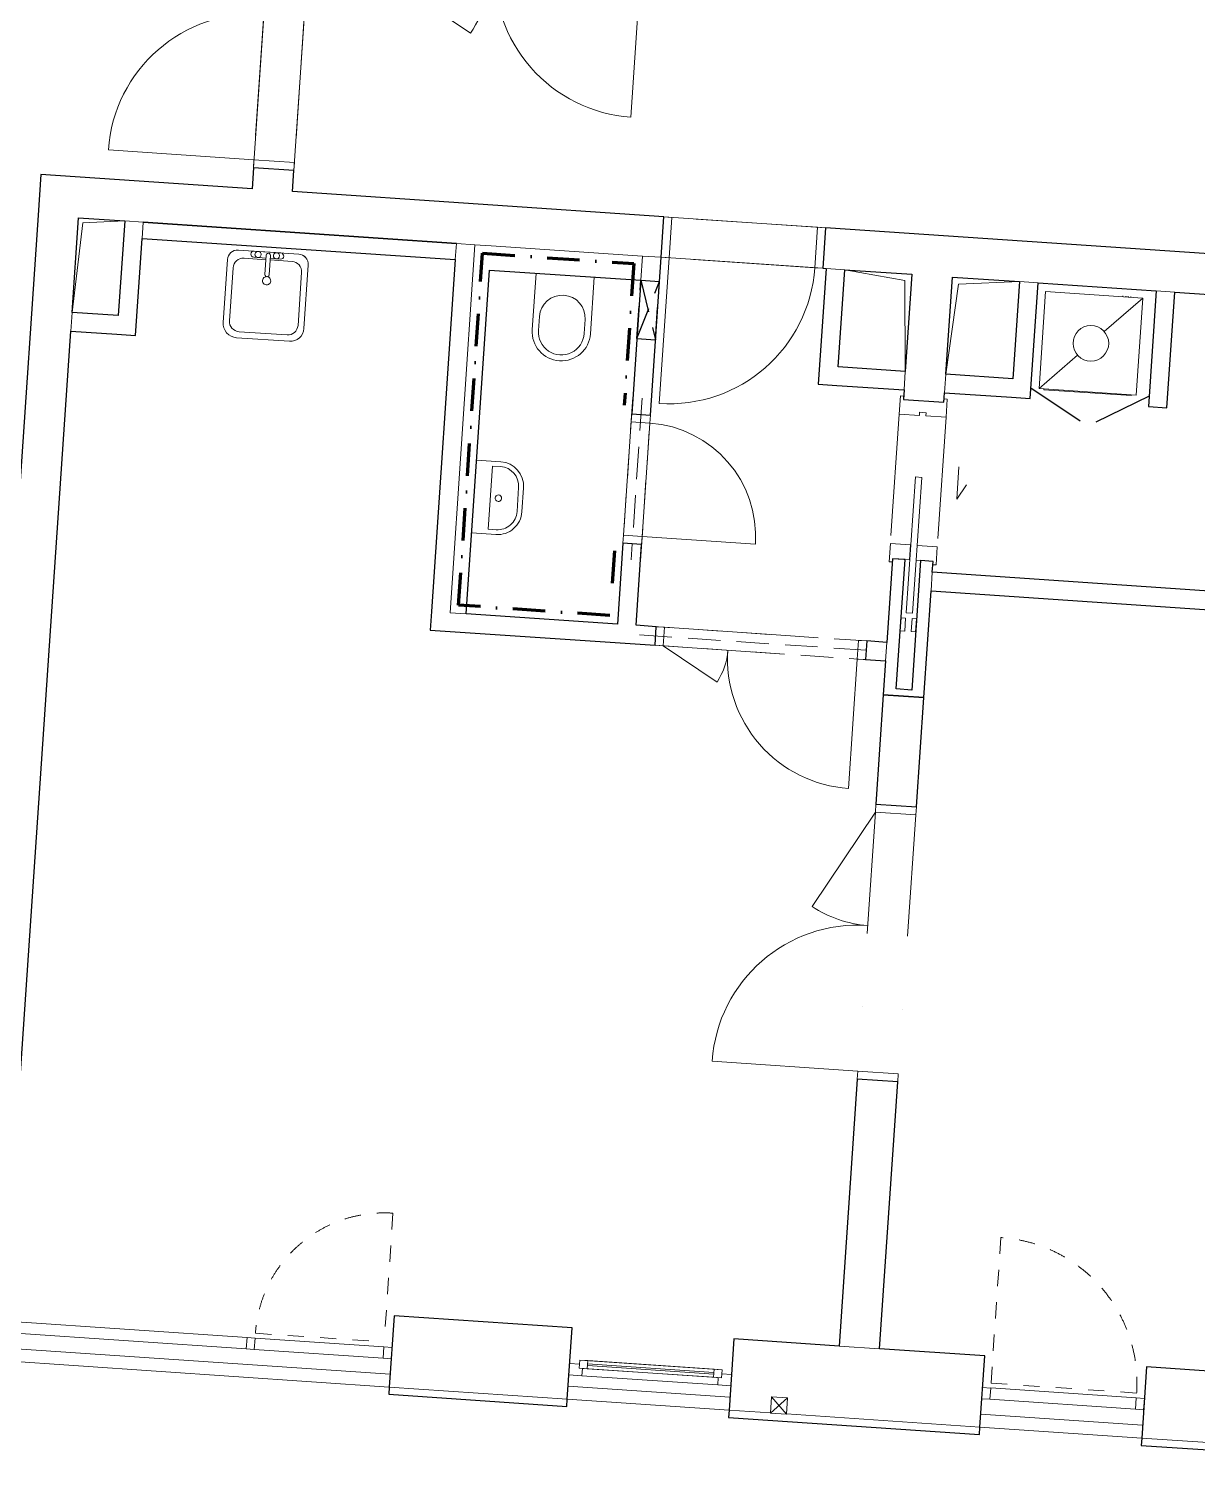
# Model space of a CAD drawing. Header units: millimetres. Extents: x -9129 to 220959, y -4760 to 72638.
# Drawn here: x 182471 to 189678, y 42787 to 51600 of the extents above; entities that cross this region are included whole.
import ezdxf

# ---------------------------------------------------------------- set-up
doc = ezdxf.new("R2010")
doc.units = ezdxf.units.MM
for name, pattern in [('HA_Dash_2mm-S1mm', [200, 100, -100]), ('HA_Dash_3mm-S1mm', [300, 200, -100]), ('HA_DashDot_2_2mm-S0_6mm', [1650, 750, -450, 0, -450]), ('HA_DashDot_4mm-S1mm', [400, 200, -100, 0, -100])]:
    doc.linetypes.add(name, pattern=pattern)
for name, color, linetype, lineweight in [('A-DETL-____-OTLN', 9, 'Continuous', 25), ('A-DETL-GENF-OTLN', 9, 'Continuous', 9), ('A-DOOR-____-MCUT', 9, 'HA_DashDot_2_2mm-S0_6mm', 9), ('A-DOOR-____-OTLN', 9, 'Continuous', 9), ('A-DOOR-FRAM-MCUT', 9, 'Continuous', 9), ('A-FLOR-____-OTLN', 9, 'Continuous', 9), ('A-GENM-____-HDLN', 9, 'HA_Dash_3mm-S1mm', 9), ('A-GENM-____-MCUT', 9, 'HA_Dash_3mm-S1mm', 25), ('A-GENM-____-OTLN', 9, 'Continuous', 9), ('A-GLAZ-____-MCUT', 9, 'Continuous', 5), ('A-GLAZ-____-OTLN', 9, 'Continuous', 5), ('A-GLAZ-CURT-MCUT', 9, 'Continuous', 5), ('A-GLAZ-CURT-OTLN', 9, 'Continuous', 5), ('A-GLAZ-CWMG-MCUT', 9, 'Continuous', 5), ('A-GLAZ-CWMG-OTLN', 9, 'Continuous', 5), ('A-WALL-____-MCUT', 9, 'Continuous', 25), ('E-ELEC-FIXT-OTLN', 9, 'Continuous', 9), ('I-WALL-____-MCUT', 9, 'Continuous', 25), ('M-HVAC-DUCT-OTLN', 9, 'Continuous', 9), ('P-SANR-FIXT-OTLN', 9, 'Continuous', 9)]:
    doc.layers.add(name, color=color, linetype=linetype, lineweight=lineweight)

# ---------------------------------------------------------------- blocks, each defined once
blk = doc.blocks.new('HA_DR_Single_Swing_Solid - In_BJ_900x2100_Vstupni-2124274-schema POHLEDU D_140_6400')
at = {"layer": 'A-DOOR-____-MCUT'}
for p, q in [((-450, 125), (450, 125)), ((-450, -125), (450, -125))]:
    blk.add_line(p, q, dxfattribs=at)
at = {"layer": 'A-DOOR-____-OTLN'}
for p, q in [((-500, 125), (500, 125)), ((-500, -125), (500, -125))]:
    blk.add_line(p, q, dxfattribs=at)
at = {"layer": 'A-DOOR-____-OTLN', "lineweight": 5}
blk.add_line((450, -1025), (450, -125), dxfattribs=at)
blk.add_arc((450, -125), 900, 180, 270, dxfattribs=at)
at = {"layer": 'A-DOOR-FRAM-MCUT'}
for p, q in [((-450, 125), (-500, 125)), ((-500, 125), (-500, -125)), ((-450, -125), (-450, 125)), ((500, 125), (450, 125)), ((450, 125), (450, -125)), ((500, -125), (500, 125)), ((-500, -125), (-450, -125)), ((450, -125), (500, -125))]:
    blk.add_line(p, q, dxfattribs=at)
blk = doc.blocks.new('HA_DR_Single_Swing_Solid - In_BJ_900x2100_Vstupni-2124272-schema POHLEDU D_140_6400')
at = {"layer": 'A-DOOR-____-MCUT'}
for p, q in [((-450, 125), (450, 125)), ((-450, -125), (450, -125))]:
    blk.add_line(p, q, dxfattribs=at)
at = {"layer": 'A-DOOR-____-OTLN', "lineweight": 5}
blk.add_line((450, 1025), (450, 125), dxfattribs=at)
at = {"layer": 'A-DOOR-____-OTLN'}
for p, q in [((-500, 125), (500, 125)), ((-500, -125), (500, -125))]:
    blk.add_line(p, q, dxfattribs=at)
at = {"layer": 'A-DOOR-____-OTLN', "lineweight": 5}
blk.add_arc((450, 125), 900, 90, 180, dxfattribs=at)
at = {"layer": 'A-DOOR-FRAM-MCUT'}
for p, q in [((-500, -125), (-500, 125)), ((-500, 125), (-450, 125)), ((-450, 125), (-450, -125)), ((450, 125), (500, 125)), ((450, -125), (450, 125)), ((500, 125), (500, -125)), ((-450, -125), (-500, -125)), ((500, -125), (450, -125))]:
    blk.add_line(p, q, dxfattribs=at)
blk = doc.blocks.new('HA_DR_Double_Swing_Solid - In_BJ_1200x2100_800-1670800-schema POHLEDU D_140_6400')
at = {"layer": 'A-DOOR-____-MCUT'}
for p, q in [((-600, 57.5), (600, 57.5)), ((-600, -57.5), (600, -57.5))]:
    blk.add_line(p, q, dxfattribs=at)
at = {"layer": 'A-DOOR-____-OTLN', "lineweight": 5}
for p, q in [((-253.6, -257.5), (-600, -57.5)), ((600, -857.5), (600, -57.5))]:
    blk.add_line(p, q, dxfattribs=at)
for centre, radius, start, end in [((-600, -57.5), 400, 330, 0), ((600, -57.5), 800, 180, 270)]:
    blk.add_arc(centre, radius, start, end, dxfattribs=at)
at = {"layer": 'A-DOOR-FRAM-MCUT'}
for p, q in [((-600, 57.5), (-650, 57.5)), ((-650, 57.5), (-650, -57.5)), ((-600, -57.5), (-600, 57.5)), ((650, 57.5), (600, 57.5)), ((600, 57.5), (600, -57.5)), ((650, -57.5), (650, 57.5)), ((-650, -57.5), (-600, -57.5)), ((600, -57.5), (650, -57.5))]:
    blk.add_line(p, q, dxfattribs=at)
blk = doc.blocks.new('HA_DR_Single_Swing_Solid - In_BJ_700x2100-2124340-schema POHLEDU D_140_6400')
at = {"layer": 'A-DOOR-____-MCUT'}
for p, q in [((-350, 57.5), (350, 57.5)), ((-350, -57.5), (350, -57.5))]:
    blk.add_line(p, q, dxfattribs=at)
at = {"layer": 'A-DOOR-____-OTLN', "lineweight": 5}
blk.add_line((350, 757.5), (350, 57.5), dxfattribs=at)
blk.add_arc((350, 57.5), 700, 90, 180, dxfattribs=at)
at = {"layer": 'A-DOOR-FRAM-MCUT'}
for p, q in [((-400, -57.5), (-400, 57.5)), ((-400, 57.5), (-350, 57.5)), ((-350, 57.5), (-350, -57.5)), ((350, 57.5), (400, 57.5)), ((350, -57.5), (350, 57.5)), ((400, 57.5), (400, -57.5)), ((-350, -57.5), (-400, -57.5)), ((400, -57.5), (350, -57.5))]:
    blk.add_line(p, q, dxfattribs=at)
blk = doc.blocks.new('HA_WD_SinglePanel - 1000x2400-1670805-schema POHLEDU D_140_6400')
at = {"layer": 'A-GLAZ-____-MCUT'}
for p, q in [((-420, 70), (-500, 70)), ((-500, 0), (-440, 0)), ((-440, -25), (-440, 25)), ((-440, 25), (-390, 25)), ((-420, 25), (-420, 70)), ((-390, 25), (-390, -25)), ((390, 5), (-390, 5)), ((390, -25), (390, 25)), ((390, 25), (440, 25)), ((500, 70), (420, 70)), ((420, 70), (420, 25)), ((440, 25), (440, -25)), ((440, 0), (500, 0)), ((-390, -25), (-440, -25)), ((390, -5), (-390, -5)), ((440, -25), (390, -25))]:
    blk.add_line(p, q, dxfattribs=at)
at = {"layer": 'A-GLAZ-____-OTLN'}
for p, q in [((440, 25), (-440, 25)), ((-440, -25), (-440, 25)), ((420, 70), (-420, 70)), ((390, 25), (-390, 25)), ((440, 25), (440, -25)), ((-440, -25), (440, -25)), ((390, -25), (-390, -25))]:
    blk.add_line(p, q, dxfattribs=at)
blk = doc.blocks.new('HA_GM_Shaft_Rectangle - Default-2138933-schema POHLEDU D_140_6400')
at = {"layer": 'A-DETL-GENF-OTLN'}
for p, q in [((28.5, -28.5), (285, 0)), ((0, -585), (28.5, -28.5))]:
    blk.add_line(p, q, dxfattribs=at)
at = {"layer": 'A-GENM-____-OTLN'}
for p, q in [((0, -585), (0, 0)), ((0, 0), (285, 0)), ((285, 0), (285, -585)), ((285, -585), (0, -585))]:
    blk.add_line(p, q, dxfattribs=at)
blk = doc.blocks.new('HA_GM_Shaft_Rectangle - Default-2138652-schema POHLEDU D_140_6400')
at = {"layer": 'A-DETL-GENF-OTLN'}
for p, q in [((41.5, -41.5), (415, 0)), ((0, -600), (41.5, -41.5))]:
    blk.add_line(p, q, dxfattribs=at)
at = {"layer": 'A-GENM-____-OTLN'}
for p, q in [((0, -600), (0, 0)), ((0, 0), (415, 0)), ((415, 0), (415, -600)), ((415, -600), (0, -600))]:
    blk.add_line(p, q, dxfattribs=at)
blk = doc.blocks.new('HA_GM_Shaft_Rectangle - Default-2138654-schema POHLEDU D_140_6400')
at = {"layer": 'A-DETL-GENF-OTLN'}
for p, q in [((0, 600), (41.5, 41.5)), ((41.5, 41.5), (415, 0))]:
    blk.add_line(p, q, dxfattribs=at)
at = {"layer": 'A-GENM-____-OTLN'}
for p, q in [((0, 600), (0, 0)), ((415, 600), (0, 600)), ((415, 0), (415, 600)), ((0, 0), (415, 0))]:
    blk.add_line(p, q, dxfattribs=at)
blk = doc.blocks.new('R_bathroom_washing_machine - 600x600x900-1448762-schema POHLEDU D_140_6400')
at = {"layer": 'E-ELEC-FIXT-OTLN'}
for p, q in [((677.5, 596.6), (77.5, 596.6)), ((77.5, 596.6), (77.5, -3.4)), ((455.3, 374.4), (677.5, 596.6)), ((554.7, 601.6), (554.7, 596.6)), ((572.2, 601.6), (572.2, 596.6)), ((579.7, 601.6), (579.7, 601.6)), ((579.7, 601.6), (579.7, 601.6)), ((579.7, 601.6), (579.7, 601.6)), ((579.7, 601.6), (579.7, 601.6)), ((587.2, 596.6), (587.2, 601.6)), ((604.7, 596.6), (604.7, 601.6)), ((677.5, -3.4), (677.5, 596.6)), ((77.5, -3.4), (299.7, 218.9)), ((77.5, -3.4), (677.5, -3.4)), ((107.5, -3.4), (107.5, -8.4)), ((647.5, -8.4), (107.5, -8.4)), ((647.5, -8.4), (647.5, -3.4))]:
    blk.add_line(p, q, dxfattribs=at)
blk.add_circle((377.5, 296.6), 110, dxfattribs=at)
blk = doc.blocks.new('ABMV_WashBasin_Generic - 450x300-1494710-schema POHLEDU D_140_6400')
at = {"layer": 'P-SANR-FIXT-OTLN'}
for p, q in [((200, 350), (50, 350)), ((50, 320), (200, 320)), ((-100, 200), (-100, 50)), ((-70, 150), (-70, 200)), ((320, 200), (320, 150)), ((350, 50), (350, 200)), ((320, 150), (-70, 150))]:
    blk.add_line(p, q, dxfattribs=at)
for centre, radius, start, end in [((50, 200), 150, 90, 180), ((50, 200), 120, 90, 180), ((200, 200), 150, 360, 90), ((200, 200), 120, 360, 90), ((125, 200), 20, 90, 270), ((125, 200), 20, 270, 90)]:
    blk.add_arc(centre, radius, start, end, dxfattribs=at)
blk = doc.blocks.new('ABMV_Toilet_WallHung - Default-1991236-schema POHLEDU D_140_6400')
at = {"layer": 'P-SANR-FIXT-OTLN'}
for p, q in [((-55, 75), (-55, 424.6)), ((-16.3, 426.2), (-16.3, 340.3)), ((266.3, 340.3), (266.3, 426.2)), ((305, 75), (305, 424.6))]:
    blk.add_line(p, q, dxfattribs=at)
for centre, radius, start, end in [((125, 424.6), 180, 0, 180), ((125, 426.2), 141.3, 360, 180), ((125, 340.3), 141.3, 180, 360)]:
    blk.add_arc(centre, radius, start, end, dxfattribs=at)
blk = doc.blocks.new('Skříňka se dřezem_ pravoúhlá - 500 x 440mm-1452876-schema POHLEDU D_140_6400')
at = {"layer": 'P-SANR-FIXT-OTLN'}
for p, q in [((202.2, 180.1), (-170.8, 180.1)), ((202.2, 180.1), (-170.8, 180.1)), ((91.9, 180.1), (-73.2, 180.1)), ((-234.3, 116.6), (-234.3, -271)), ((-234.3, 116.6), (-234.3, -271)), ((3, 132.5), (-132.7, 132.5)), ((-73.2, 142), (3, 142)), ((3, 160.7), (3, 40.4)), ((28.4, 160.7), (28.4, 40.4)), ((28.4, 142), (91.9, 142)), ((164.1, 132.5), (28.4, 132.5)), ((265.7, -275.5), (265.7, 116.6)), ((265.7, -275.5), (265.7, 116.6)), ((-196.2, 69), (-196.2, -258.3)), ((227.6, -258.3), (227.6, 69)), ((-132.7, -321.8), (164.1, -321.8)), ((-145.4, -359.9), (181.3, -359.9)), ((-145.4, -359.9), (181.3, -359.9))]:
    blk.add_line(p, q, dxfattribs=at)
for centre, radius, start, end in [((-170.8, 116.6), 63.5, 90, 180), ((-170.8, 116.6), 63.5, 90, 180), ((-73.2, 161.1), 19, 90, 270), ((-47.8, 161.1), 19, 360, 180), ((66.5, 161.1), 19, 360, 180), ((91.9, 161.1), 19, 270, 90), ((202.2, 116.6), 63.5, 0, 90), ((202.2, 116.6), 63.5, 360, 90), ((-132.7, 69), 63.5, 90, 180), ((-47.8, 161.1), 19, 180, 0), ((15.7, 160.7), 12.7, 360, 180), ((66.5, 161.1), 19, 180, 360), ((164.1, 69), 63.5, 0, 90), ((15.7, 3.2), 25.4, 360, 180), ((15.7, 3.2), 25.4, 180, 0), ((15.7, 40.4), 12.7, 180, 0), ((-132.7, -258.3), 63.5, 180, 270), ((164.1, -258.3), 63.5, 270, 0), ((-145.4, -271), 88.9, 180, 270), ((-145.4, -271), 88.9, 180, 270), ((181.3, -275.5), 84.4, 270, 0), ((181.3, -275.5), 84.4, 270, 0)]:
    blk.add_arc(centre, radius, start, end, dxfattribs=at)
blk = doc.blocks.new('HA_DR_Double_Swing_Solid - In_BJ_1600x2100_900-1670809-schema POHLEDU D_140_6400')
at = {"layer": 'A-DOOR-____-MCUT'}
for p, q in [((-800, 125), (800, 125)), ((-800, -125), (800, -125))]:
    blk.add_line(p, q, dxfattribs=at)
at = {"layer": 'A-DOOR-____-OTLN', "lineweight": 5}
for p, q in [((-193.8, -475), (-800, -125)), ((800, -1025), (800, -125))]:
    blk.add_line(p, q, dxfattribs=at)
for centre, radius, start, end in [((-800, -125), 700, 330, 360), ((800, -125), 900, 180, 270)]:
    blk.add_arc(centre, radius, start, end, dxfattribs=at)
at = {"layer": 'A-DOOR-FRAM-MCUT'}
for p, q in [((-800, 125), (-850, 125)), ((-850, 125), (-850, -125)), ((-800, -125), (-800, 125)), ((850, 125), (800, 125)), ((800, 125), (800, -125)), ((850, -125), (850, 125)), ((-850, -125), (-800, -125)), ((800, -125), (850, -125))]:
    blk.add_line(p, q, dxfattribs=at)
blk = doc.blocks.new('Obdélníková příčel - 50x70mm EXT-1516296-schema POHLEDU D_140_6400')
at = {"layer": 'A-GLAZ-CWMG-MCUT'}
for p, q in [((-50, 0), (0, 0)), ((-50, -70), (-50, 0)), ((0, 0), (0, -70)), ((0, -70), (-50, -70))]:
    blk.add_line(p, q, dxfattribs=at)
blk = doc.blocks.new('ABMV_CW_Single_Swing_Generic - Ex_Glass_SKLOPNE-1553233-schema POHLEDU D_140_6400')
at = {"layer": 'A-DOOR-____-OTLN', "linetype": 'HA_Dash_2mm-S1mm', "lineweight": 5}
for p in [(-450, -30), (450, -930)]:
    blk.add_line(p, (450, -30), dxfattribs=at)
blk.add_arc((450, -30), 900, 180, 270, dxfattribs=at)
blk = doc.blocks.new('Obdélníková příčel - 50x70mm EXT-1516068-schema POHLEDU D_140_6400')
at = {"layer": 'A-GLAZ-CWMG-OTLN'}
for p, q in [((-2945.9, 44158.6), (-2048, 44097.6)), ((-2950.6, 44088.7), (-2052.7, 44027.8))]:
    blk.add_line(p, q, dxfattribs=at)
blk = doc.blocks.new('Obdélníková příčel - 50x70mm EXT-1516295-schema POHLEDU D_140_6400')
at = {"layer": 'A-GLAZ-CWMG-MCUT'}
for p, q in [((-25, 0), (25, 0)), ((-25, -70), (-25, 0)), ((25, 0), (25, -70)), ((25, -70), (-25, -70))]:
    blk.add_line(p, q, dxfattribs=at)
blk = doc.blocks.new('Systémový panel - Sklo-1518815-schema POHLEDU D_140_6400')
at = {"layer": 'A-GLAZ-CURT-MCUT'}
for p, q in [((726.9, 0), (-726.9, 0)), ((-726.9, 0), (-726.9, -70)), ((726.9, -70), (726.9, 0)), ((-726.9, -70), (726.9, -70))]:
    blk.add_line(p, q, dxfattribs=at)
blk = doc.blocks.new('Obdélníková příčel - 50x70mm EXT-1518045-schema POHLEDU D_140_6400')
at = {"layer": 'A-GLAZ-CWMG-MCUT'}
for p, q in [((-50, 70), (0, 70)), ((-50, 0), (-50, 70)), ((0, 0), (-50, 0)), ((0, 70), (0, 0))]:
    blk.add_line(p, q, dxfattribs=at)
blk = doc.blocks.new('ABMV_CW_Single_Swing_Generic - Ex_Glass_SKLOPNE-1944708-schema POHLEDU D_140_6400')
at = {"layer": 'A-DOOR-____-OTLN', "linetype": 'HA_Dash_2mm-S1mm', "lineweight": 5}
for p in [(398.1, 826.2), (-398.1, 30)]:
    blk.add_line(p, (398.1, 30), dxfattribs=at)
blk.add_arc((398.1, 30), 796.2, 90, 180, dxfattribs=at)
blk = doc.blocks.new('Obdélníková příčel - 50x70mm EXT-1944707-schema POHLEDU D_140_6400')
at = {"layer": 'A-GLAZ-CWMG-OTLN'}
for p, q in [((7201, 43399.7), (6406.7, 43453.6)), ((7205.7, 43469.6), (6411.4, 43523.5))]:
    blk.add_line(p, q, dxfattribs=at)
blk = doc.blocks.new('Obdélníková příčel - 50x70mm EXT-1518048-schema POHLEDU D_140_6400')
at = {"layer": 'A-GLAZ-CWMG-MCUT'}
for p, q in [((-25, 70), (25, 70)), ((-25, 0), (-25, 70)), ((25, 0), (-25, 0)), ((25, 70), (25, 0))]:
    blk.add_line(p, q, dxfattribs=at)
blk = doc.blocks.new('HA_DR_Single_SlidingToPocket_Solid - In_BJ_800x2100-2105138-schema POHLEDU D_140_6400')
at = {"layer": 'A-DOOR-____-MCUT', "linetype": 'Continuous', "lineweight": 5}
for p, q in [((100, 245), (7.6, 298.3)), ((100, 245), (-100, 245)), ((-20, 20), (400, 20)), ((-20, -18.6), (-20, 20)), ((492.5, 20), (820, 20)), ((820, 20), (820, -18.6)), ((820, -18.6), (-20, -18.6))]:
    blk.add_line(p, q, dxfattribs=at)
at = {"layer": 'A-DOOR-____-MCUT'}
for p, q in [((-400, 145), (400, 145)), ((-400, -145), (400, -145))]:
    blk.add_line(p, q, dxfattribs=at)
at = {"layer": 'A-DOOR-FRAM-MCUT'}
for p, q in [((-512.5, 145), (-400, 145)), ((-512.5, 125), (-512.5, 145)), ((-492.5, 125), (-512.5, 125)), ((-492.5, -125), (-492.5, 125)), ((-400, 145), (-400, 20)), ((400, 145), (512.5, 145)), ((400, 20), (400, 145)), ((492.5, 125), (492.5, 20)), ((512.5, 125), (492.5, 125)), ((512.5, 145), (512.5, 125)), ((-420, 20), (-420, -20)), ((-400, 20), (-420, 20)), ((492.5, 20), (400, 20)), ((852.5, 47.5), (932.5, 47.5)), ((852.5, 20), (852.5, 47.5)), ((932.5, 20), (852.5, 20)), ((932.5, 47.5), (932.5, 20)), ((-420, -20), (-400, -20)), ((-400, -20), (-400, -145)), ((400, -20), (492.5, -20)), ((400, -145), (400, -20)), ((492.5, -20), (492.5, -125)), ((852.5, -20), (932.5, -20)), ((852.5, -47.5), (852.5, -20)), ((932.5, -47.5), (852.5, -47.5)), ((932.5, -20), (932.5, -47.5)), ((-512.5, -125), (-492.5, -125)), ((-512.5, -145), (-512.5, -125)), ((-400, -145), (-512.5, -145)), ((512.5, -145), (400, -145)), ((492.5, -125), (512.5, -125)), ((512.5, -125), (512.5, -145))]:
    blk.add_line(p, q, dxfattribs=at)
blk = doc.blocks.new('HA_GM_Tiling_LineBased - Generic Tiles-2050444-schema POHLEDU D_140_6400')
at = {"layer": 'A-GENM-____-OTLN', "linetype": 'HA_DashDot_4mm-S1mm', "lineweight": 80}
blk.add_line((50, -50), (450, -50), dxfattribs=at)
blk = doc.blocks.new('HA_GM_Tiling_LineBased - Generic Tiles-2050437-schema POHLEDU D_140_6400')
at = {"layer": 'A-GENM-____-OTLN', "linetype": 'HA_DashDot_4mm-S1mm', "lineweight": 80}
blk.add_line((50, -50), (985, -50), dxfattribs=at)
blk = doc.blocks.new('HA_GM_Tiling_LineBased - Generic Tiles-2050436-schema POHLEDU D_140_6400')
at = {"layer": 'A-GENM-____-OTLN', "linetype": 'HA_DashDot_4mm-S1mm', "lineweight": 80}
blk.add_line((50, -50), (2225, -50), dxfattribs=at)
blk = doc.blocks.new('HA_GM_Tiling_LineBased - Generic Tiles-2050445-schema POHLEDU D_140_6400')
at = {"layer": 'A-GENM-____-OTLN', "linetype": 'HA_DashDot_4mm-S1mm', "lineweight": 80}
blk.add_line((50, -50), (925, -50), dxfattribs=at)
blk = doc.blocks.new('HA_DR_Double_Swing_Solid_wCasing - In_1800x2100_900-1873957-schema POHLEDU D_140_6400')
at = {"layer": 'A-DOOR-____-MCUT'}
for p, q in [((-900, -7.5), (900, -7.5)), ((-900, -57.5), (900, -57.5))]:
    blk.add_line(p, q, dxfattribs=at)
at = {"layer": 'A-DOOR-____-OTLN', "lineweight": 5}
for p, q in [((-120.6, -507.5), (-900, -57.5)), ((900, -957.5), (900, -57.5))]:
    blk.add_line(p, q, dxfattribs=at)
for centre, start, end in [((-900, -57.5), 330, 360), ((900, -57.5), 180, 270)]:
    blk.add_arc(centre, 900, start, end, dxfattribs=at)
at = {"layer": 'A-DOOR-FRAM-MCUT'}
for p, q in [((-900, -7.5), (-950, -7.5)), ((-950, -7.5), (-950, -57.5)), ((-950, -57.5), (-900, -57.5)), ((-900, -57.5), (-900, -7.5)), ((950, -7.5), (900, -7.5)), ((900, -7.5), (900, -57.5)), ((900, -57.5), (950, -57.5)), ((950, -57.5), (950, -7.5))]:
    blk.add_line(p, q, dxfattribs=at)
blk = doc.blocks.new('TB_Porotherm KP11_5_1500mm - TB_Porotherm KP11_5_1500mm-1920557-schema POHLEDU D_140_6400')
at = {"layer": 'A-GENM-____-HDLN'}
for p, q in [((-750, 57.5), (750, 57.5)), ((-750, 0), (750, 0)), ((750, -57.5), (-750, -57.5))]:
    blk.add_line(p, q, dxfattribs=at)
blk = doc.blocks.new('TB_Porotherm KP11_5_1000mm - TB_Porotherm KP11_5_1000mm-1925202-schema POHLEDU D_140_6400')
at = {"layer": 'A-GENM-____-HDLN'}
for p, q in [((500, 57.5), (-500, 57.5)), ((-500, 0), (500, 0)), ((-500, -57.5), (500, -57.5))]:
    blk.add_line(p, q, dxfattribs=at)
blk = doc.blocks.new('HA_GM_Opening_Rectangle_WallBased - Default-2022477-schema POHLEDU D_140_6400')
at = {"layer": 'A-GENM-____-MCUT'}
for p, q in [((305, 57.5), (-55, -57.5)), ((-55, 57.5), (305, -57.5)), ((-55, 57.5), (-55, -57.5)), ((-55, 57.5), (305, 57.5)), ((305, 57.5), (305, -57.5)), ((-55, -57.5), (305, -57.5))]:
    blk.add_line(p, q, dxfattribs=at)
blk = doc.blocks.new('185-01_OBJEKT B_Central_rvt-5-schema POHLEDU D_140_6400')
at = {"layer": 'A-DETL-____-OTLN'}
for p, q in [((11498.3, 49179.5), (11195.3, 49383)), ((11923.7, 49333.6), (11595.9, 49172.9))]:
    blk.add_line(p, q, dxfattribs=at)
at = {"layer": 'A-FLOR-____-OTLN'}
for p, q in [((4850, 43464.1), (7244.5, 43301.6)), ((8341.9, 43227.1), (9339.6, 43159.4)), ((10886.1, 43054.4), (11883.8, 42986.7))]:
    blk.add_line(p, q, dxfattribs=at)
at = {"layer": 'A-WALL-____-MCUT', "lineweight": 9}
for p, q in [((5722, 50406), (5607.3, 50413.7)), ((5722, 50406), (5715.3, 50306.2)), ((7613.3, 47997.4), (7767.3, 50267.1)), ((7767.3, 50267.1), (7613.3, 47997.4)), ((7645.8, 50175.2), (7652.6, 50274.9)), ((7767.3, 50267.1), (7652.6, 50274.9)), ((7867.1, 50260.4), (7767.3, 50267.1)), ((7867.1, 50260.4), (8800, 50197.1)), ((8800, 50197.1), (7867.1, 50260.4)), ((8789.8, 50047.4), (8800, 50197.1)), ((8914.7, 50189.3), (8800, 50197.1)), ((10047.1, 50112.4), (9932.4, 50120.2)), ((11239.3, 50031.5), (11124.6, 50039.3)), ((12082.4, 49974.3), (11967.7, 49982.1)), ((5283.3, 49849.4), (5275.6, 49734.6)), ((10412.7, 49370.9), (10420.5, 49485.7)), ((10669.9, 49468.8), (10662.1, 49354)), ((10587, 48246.6), (10579.2, 48131.8)), ((10579.2, 48131.8), (10587, 48246.6)), ((7613.3, 47997.4), (7713.1, 47990.6)), ((10299.3, 47699.8), (10307.1, 47814.5)), ((10307.1, 47814.5), (10299.3, 47699.8)), ((10012.5, 43474.5), (10262, 43457.6)), ((7239, 43221.7), (8336.5, 43147.3)), ((8336.5, 43147.3), (7239, 43221.7)), ((9334.2, 43079.5), (9588.6, 43062.3)), ((9588.6, 43062.3), (9334.2, 43079.5)), ((9688.4, 43055.5), (10880.7, 42974.6)), ((10880.7, 42974.6), (9688.4, 43055.5)), ((11878.4, 42906.9), (12975.8, 42832.4)), ((12975.8, 42832.4), (11878.4, 42906.9))]:
    blk.add_line(p, q, dxfattribs=at)
at = {"layer": 'A-WALL-____-MCUT'}
for p, q in [((7268.8, 43660.7), (7239, 43221.7)), ((8366.3, 43586.2), (7268.8, 43660.7)), ((8336.5, 43147.3), (8366.3, 43586.2)), ((9364, 43518.5), (9334.2, 43079.5)), ((10012.5, 43474.5), (9364, 43518.5)), ((10910.5, 43413.6), (10262, 43457.6)), ((10880.7, 42974.6), (10910.5, 43413.6)), ((11908.2, 43345.9), (11878.4, 42906.9)), ((12292.3, 43319.8), (11908.2, 43345.9)), ((7239, 43221.7), (7236, 43176.8)), ((7236, 43176.8), (8333.5, 43102.4)), ((8333.5, 43102.4), (8336.5, 43147.3)), ((9334.2, 43079.5), (9331.2, 43034.6)), ((9331.2, 43034.6), (10877.6, 42929.7)), ((10877.6, 42929.7), (10880.7, 42974.6)), ((11878.4, 42906.9), (11875.3, 42862)), ((11875.3, 42862), (12972.8, 42787.5))]:
    blk.add_line(p, q, dxfattribs=at)
at = {"layer": 'I-WALL-____-MCUT'}
for p, q in [((5090.5, 50699.4), (5073.5, 50450)), ((6392.5, 50611), (5090.5, 50699.4)), ((6401.3, 50740.7), (6392.5, 50611)), ((6650.7, 50723.8), (6401.3, 50740.7)), ((6641.9, 50594.1), (6650.7, 50723.8)), ((8931.6, 50438.7), (6641.9, 50594.1)), ((5073.5, 50450), (4956, 48718.9)), ((5283.3, 49849.4), (5323, 50433)), ((5323, 50433), (5607.3, 50413.7)), ((5607.3, 50413.7), (5567.7, 49830.1)), ((8914.7, 50189.3), (8931.6, 50438.7)), ((5722, 50406), (7652.6, 50274.9)), ((7652.6, 50274.9), (5722, 50406)), ((9929.3, 50371), (9912.4, 50121.6)), ((18559.5, 49785.2), (9929.3, 50371)), ((5674.6, 49707.6), (5715.3, 50306.2)), ((5715.3, 50306.2), (7645.8, 50175.2)), ((7645.8, 50175.2), (7498.5, 48005.1)), ((8848.7, 49216.5), (8914.7, 50189.3)), ((7713.1, 47990.6), (7856.9, 50110.7)), ((7856.9, 50110.7), (8789.8, 50047.4)), ((9932.4, 50120.2), (9883.9, 49406.8)), ((9912.4, 50121.6), (9932.4, 50120.2)), ((10006.5, 49513.8), (10047.1, 50112.4)), ((10047.1, 50112.4), (10461.1, 50084.3)), ((10461.1, 50084.3), (10420.5, 49485.7)), ((10669.9, 49468.8), (10710.6, 50067.4)), ((10710.6, 50067.4), (11124.6, 50039.3)), ((8789.8, 50047.4), (8733.9, 49224.3)), ((11124.6, 50039.3), (11084, 49440.7)), ((11190.9, 49318.1), (11239.3, 50031.5)), ((11239.3, 50031.5), (11967.7, 49982.1)), ((11967.7, 49982.1), (11919.3, 49268.7)), ((12034, 49260.9), (12082.4, 49974.3)), ((12082.4, 49974.3), (13858.3, 49853.7)), ((5567.7, 49830.1), (5283.3, 49849.4)), ((4874.3, 43823.2), (5275.6, 49734.6)), ((5275.6, 49734.6), (5559.9, 49715.3)), ((5559.9, 49715.3), (5674.6, 49707.6)), ((10420.5, 49485.7), (10006.5, 49513.8)), ((11084, 49440.7), (10669.9, 49468.8)), ((9883.9, 49406.8), (9998.7, 49399.1)), ((9998.7, 49399.1), (10412.7, 49370.9)), ((10412.7, 49370.9), (10408.8, 49313.1)), ((10658.2, 49296.1), (10662.1, 49354)), ((10662.1, 49354), (11076.2, 49325.9)), ((10408.8, 49313.1), (10658.2, 49296.1)), ((11076.2, 49325.9), (11190.9, 49318.1)), ((11919.3, 49268.7), (12034, 49260.9)), ((8733.9, 49224.3), (8848.7, 49216.5)), ((8679.8, 48426.1), (8645.9, 47927.3)), ((8794.5, 48418.3), (8679.8, 48426.1)), ((8760.6, 47919.5), (8794.5, 48418.3)), ((10342.1, 48330.3), (10307.1, 47814.5)), ((10419.4, 48325.1), (10342.1, 48330.3)), ((10365.2, 47526.9), (10419.4, 48325.1)), ((10514.2, 48318.6), (10460, 47520.5)), ((10591.5, 48313.4), (10514.2, 48318.6)), ((10587, 48246.6), (10591.5, 48313.4)), ((12781.9, 48097.6), (10587, 48246.6)), ((10534.5, 47473.3), (10579.2, 48131.8)), ((10579.2, 48131.8), (12609.5, 47994)), ((7498.5, 48005.1), (7490.8, 47890.4)), ((8645.9, 47927.3), (7713.1, 47990.6)), ((7490.8, 47890.4), (8877.6, 47796.3)), ((8885.4, 47911), (8760.6, 47919.5)), ((8877.6, 47796.3), (8885.4, 47911)), ((10182.4, 47823), (10174.6, 47708.3)), ((10307.1, 47814.5), (10182.4, 47823)), ((10174.6, 47708.3), (10299.3, 47699.8)), ((10299.3, 47699.8), (10285.1, 47490.3)), ((10460, 47520.5), (10365.2, 47526.9)), ((10285.1, 47490.3), (10239.4, 46816.8)), ((10534.5, 47473.3), (10285.1, 47490.3)), ((10285.1, 47490.3), (10534.5, 47473.3)), ((10488.8, 46799.9), (10534.5, 47473.3)), ((10239.4, 46816.8), (10488.8, 46799.9)), ((10124.3, 45120.7), (10012.5, 43474.5)), ((10373.7, 45103.8), (10124.3, 45120.7)), ((10262, 43457.6), (10373.7, 45103.8))]:
    blk.add_line(p, q, dxfattribs=at)
at = {"layer": 'M-HVAC-DUCT-OTLN', "lineweight": 5}
for p, q in [((9588.6, 43061.4), (9595.3, 43161.1)), ((9695.1, 43154.4), (9588.6, 43061.4)), ((9688.3, 43054.6), (9595.3, 43161.1)), ((9595.3, 43161.1), (9695.1, 43154.4)), ((9695.1, 43154.4), (9688.3, 43054.6)), ((9688.3, 43054.6), (9588.6, 43061.4))]:
    blk.add_line(p, q, dxfattribs=at)
at = {"layer": 'A-DOOR-____-OTLN', "lineweight": 9}
for name, p, rotation in [('HA_DR_Double_Swing_Solid_wCasing - In_1800x2100_900-1873957-schema POHLEDU D_140_6400', (7894.7, 52070.1), 356.1172724189428), ('HA_DR_Single_Swing_Solid - In_BJ_900x2100_Vstupni-2124274-schema POHLEDU D_140_6400', (6559.8, 51231.1), 266.1172724189429), ('HA_DR_Single_Swing_Solid - In_BJ_900x2100_Vstupni-2124272-schema POHLEDU D_140_6400', (9422, 50280.1), 176.1172724189429), ('HA_DR_Single_SlidingToPocket_Solid - In_BJ_800x2100-2105138-schema POHLEDU D_140_6400', (10500.2, 48813.2), 266.1172724189429), ('HA_DR_Single_Swing_Solid - In_BJ_700x2100-2124340-schema POHLEDU D_140_6400', (8764.2, 48821.3), 266.1172724189429), ('HA_DR_Double_Swing_Solid - In_BJ_1200x2100_800-1670800-schema POHLEDU D_140_6400', (9530, 47809.6), 356.1172724189428), ('HA_DR_Double_Swing_Solid - In_BJ_1600x2100_900-1670809-schema POHLEDU D_140_6400', (10306.5, 45960.3), 266.1172724189429), ('ABMV_CW_Single_Swing_Generic - Ex_Glass_SKLOPNE-1944708-schema POHLEDU D_140_6400', (6808.6, 43496.5), 356.1172724189433), ('ABMV_CW_Single_Swing_Generic - Ex_Glass_SKLOPNE-1553233-schema POHLEDU D_140_6400', (11396.1, 43185.2), 176.1172724189429)]:
    blk.add_blockref(name, p, dxfattribs=dict(at, rotation=rotation))
at = {"layer": 'A-GENM-____-OTLN', "lineweight": 9}
for name, p, rotation in [('HA_GM_Shaft_Rectangle - Default-2138933-schema POHLEDU D_140_6400', (5323, 50433), 356.1172724189424), ('HA_GM_Tiling_LineBased - Generic Tiles-2050436-schema POHLEDU D_140_6400', (7613.3, 47997.4), 86.11727241894303), ('HA_GM_Tiling_LineBased - Generic Tiles-2050437-schema POHLEDU D_140_6400', (7767.3, 50267.1), 356.1172724189431), ('HA_GM_Tiling_LineBased - Generic Tiles-2050445-schema POHLEDU D_140_6400', (8800, 50197.1), 266.117272418943), ('HA_GM_Shaft_Rectangle - Default-2138654-schema POHLEDU D_140_6400', (10461.1, 50084.3), 176.1172724189435), ('HA_GM_Shaft_Rectangle - Default-2138652-schema POHLEDU D_140_6400', (10710.6, 50067.4), 356.1172724189424), ('HA_GM_Opening_Rectangle_WallBased - Default-2022477-schema POHLEDU D_140_6400', (8826.5, 49739.2), 86.11727241894292), ('TB_Porotherm KP11_5_1000mm - TB_Porotherm KP11_5_1000mm-1925202-schema POHLEDU D_140_6400', (8764.2, 48821.3), 266.1172724189429), ('HA_GM_Tiling_LineBased - Generic Tiles-2050444-schema POHLEDU D_140_6400', (8679.8, 48426.1), 266.117272418943), ('HA_GM_Tiling_LineBased - Generic Tiles-2050437-schema POHLEDU D_140_6400', (8645.9, 47927.3), 176.1172724189432), ('TB_Porotherm KP11_5_1500mm - TB_Porotherm KP11_5_1500mm-1920557-schema POHLEDU D_140_6400', (9530, 47809.6), 356.117272418942)]:
    blk.add_blockref(name, p, dxfattribs=dict(at, rotation=rotation))
at = {"layer": 'A-GLAZ-____-OTLN', "lineweight": 9, "rotation": 176.1172724189429}
blk.add_blockref('HA_WD_SinglePanel - 1000x2400-1670805-schema POHLEDU D_140_6400', (8850.3, 43332.9), dxfattribs=at)
at = {"layer": 'A-GLAZ-CURT-OTLN', "lineweight": 9, "rotation": 356.1172724189433}
blk.add_blockref('Systémový panel - Sklo-1518815-schema POHLEDU D_140_6400', (5636.3, 43576.1), dxfattribs=at)
at = {"layer": 'A-GLAZ-CWMG-OTLN', "lineweight": 9, "extrusion": (0, 0, -1)}
for name, p, rotation in [('Obdélníková příčel - 50x70mm EXT-1518048-schema POHLEDU D_140_6400', (-6386.5, 43525.2), 183.8827275810567), ('Obdélníková příčel - 50x70mm EXT-1518045-schema POHLEDU D_140_6400', (-7255.6, 43466.2), 183.8827275810567), ('Obdélníková příčel - 50x70mm EXT-1516296-schema POHLEDU D_140_6400', (-10897.3, 43219), 3.882727581057043), ('Obdélníková příčel - 50x70mm EXT-1516295-schema POHLEDU D_140_6400', (-11870, 43153), 3.882727581057043)]:
    blk.add_blockref(name, p, dxfattribs=dict(at, rotation=rotation))
at = {"layer": 'A-GLAZ-CWMG-OTLN', "lineweight": 9}
for name, p in [('Obdélníková příčel - 50x70mm EXT-1944707-schema POHLEDU D_140_6400', (0, 0)), ('Obdélníková příčel - 50x70mm EXT-1516068-schema POHLEDU D_140_6400', (13893, -942.9))]:
    blk.add_blockref(name, p, dxfattribs=at)
at = {"layer": 'E-ELEC-FIXT-OTLN', "lineweight": 9, "rotation": 356.1172724189438}
blk.add_blockref('R_bathroom_washing_machine - 600x600x900-1448762-schema POHLEDU D_140_6400', (11168.1, 49388.2), dxfattribs=at)
at = {"layer": 'P-SANR-FIXT-OTLN', "lineweight": 9}
for name, p, rotation in [('Skříňka se dřezem_ pravoúhlá - 500 x 440mm-1452876-schema POHLEDU D_140_6400', (6466.5, 50042.5), 356.1172724189438), ('ABMV_Toilet_WallHung - Default-1991236-schema POHLEDU D_140_6400', (8453.2, 50145.4), 176.1172724189426), ('ABMV_WashBasin_Generic - 450x300-1494710-schema POHLEDU D_140_6400', (7720.7, 48842), 266.117272418943)]:
    blk.add_blockref(name, p, dxfattribs=dict(at, rotation=rotation))

msp = doc.modelspace()

# ---------------------------------------------------------------- linework, layer by layer
at = {"layer": 'A-FLOR-____-OTLN'}
for p, q in [((184694.8, 43221.7), (182300.3, 43384.3)), ((186790, 43079.5), (185792.3, 43147.3)), ((189334.2, 42906.9), (188336.5, 42974.6))]:
    msp.add_line(p, q, dxfattribs=at)

# ---------------------------------------------------------------- block references
at = {"color": 50, "lineweight": 5}
msp.add_blockref('185-01_OBJEKT B_Central_rvt-5-schema POHLEDU D_140_6400', (177455.8, 0), dxfattribs=at)

doc.saveas('drawing.dxf')
